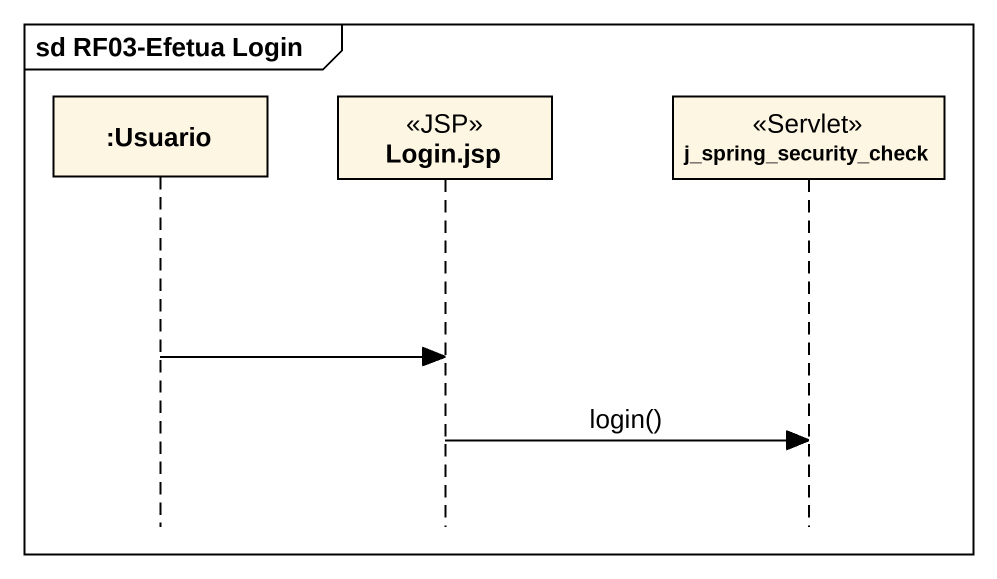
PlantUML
@startuml
mainframe sd RF03-Efetua Login
hide footbox
participant ":Usuario" as Usuario
participant "Login.jsp" as Login_jsp <<JSP>>
participant j_spring_security_check <<Servlet>>

Usuario -> Login_jsp
Login_jsp -> j_spring_security_check : login()
@enduml
